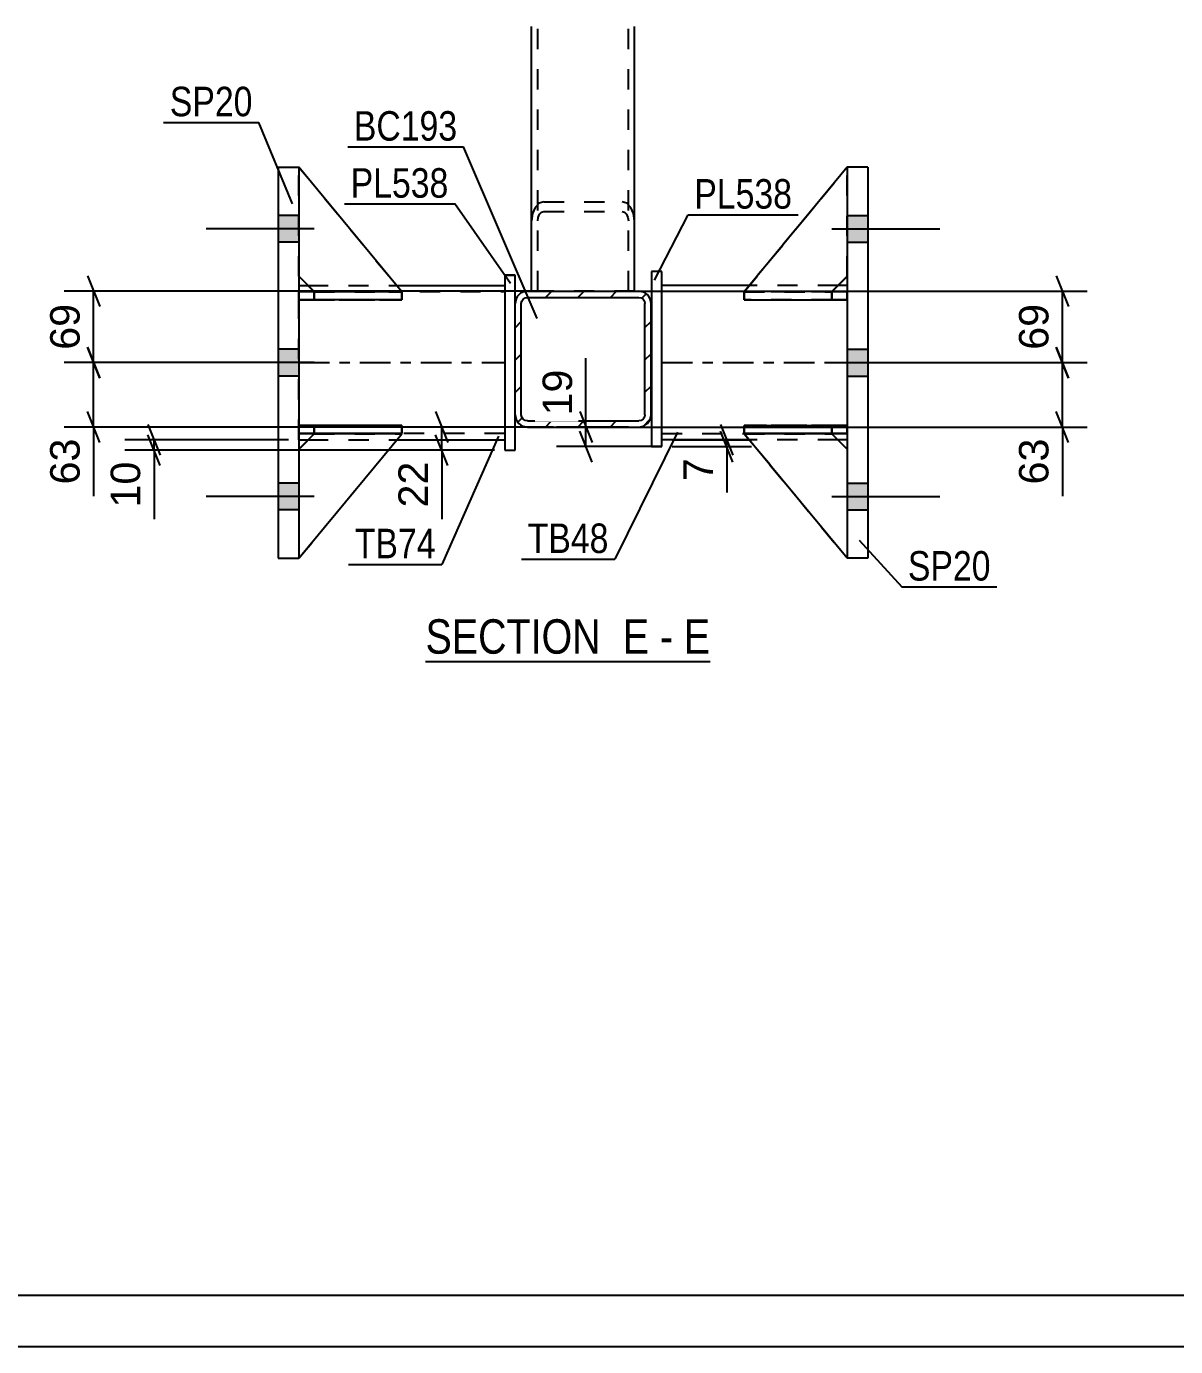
# Model space of a CAD drawing. Header units: millimetres. Extents: x -106 to 735, y -422 to 172.
# Drawn here: x 106.4 to 218, y -422.3 to -294 of the extents above; entities that cross this region are included whole.
import ezdxf

# ---------------------------------------------------------------- set-up
doc = ezdxf.new("R2010")
doc.units = ezdxf.units.MM
doc.linetypes.add('DXK_LINE_DOT2', pattern=[3.9198, 1.9599, -1.9599])
doc.linetypes.add('DXK_LINE_DOT3', pattern=[5.9187, 2.979, -0.9799, 0.9799, -0.9799])
doc.styles.add('Arial', font='ARIAL.TTF', dxfattribs={"height": 0.2})
doc.styles.add('Arial Narrow', font='ARIALN.TTF', dxfattribs={"height": 0.2})

# ---------------------------------------------------------------- blocks, each defined once
blk = doc.blocks.new('Unknown-717034374-1133')
at = {"color": 5, "linetype": 'Continuous'}
for p, q in [((-101.13, -417.26), (729.87, -417.26)), ((-106.13, -422.26), (734.87, -422.26))]:
    blk.add_line(p, q, dxfattribs=at)
blk = doc.blocks.new('Unknown-717034374-15 - 1629')
at = {"color": 6, "linetype": 'Continuous'}
blk.add_line((145.19, -355.71), (172.84, -355.71), dxfattribs=at)
at = {"color": 0, "linetype": 'Continuous'}
for points in [[(163.3, -354.96), (163.3, -351.46), (145.19, -351.46), (145.19, -354.96)], [(166.91, -354.96), (166.91, -351.46), (164.35, -351.46), (164.35, -354.96)], [(169.23, -354.96), (169.23, -351.46), (167.96, -351.46), (167.96, -354.96)], [(172.84, -354.96), (172.84, -351.46), (170.28, -351.46), (170.28, -354.96)]]:
    blk.add_wipeout(points, dxfattribs=at)
at = {"color": 7, "linetype": 'Continuous', "style": 'Arial Narrow'}
for s, p in [('SECTION ', (145.19, -354.96)), ('E', (164.35, -354.96)), ('E', (170.28, -354.96)), ('-', (167.96, -354.96))]:
    blk.add_text(s, height=3.34, dxfattribs=at).set_placement(p)
blk = doc.blocks.new('Part-717034374-1838 - 1629')
at = {"color": 7, "linetype": 'DXK_LINE_DOT2'}
for p, q in [((132.89, -318.3), (132.89, -307.69)), ((132.89, -307.69), (142.89, -319.8)), ((132.89, -307.69), (142.89, -319.8)), ((134.39, -319.8), (132.89, -318.3)), ((134.39, -319.8), (132.89, -318.3)), ((142.89, -319.8), (134.39, -319.8)), ((134.39, -319.8), (134.39, -319.8)), ((134.39, -319.8), (142.89, -319.8)), ((142.89, -319.8), (142.89, -319.8))]:
    blk.add_line(p, q, dxfattribs=at)
blk = doc.blocks.new('Part-717034374-1653 - 1629')
at = {"color": 2, "linetype": 'Continuous'}
for p, q in [((132.89, -319.19), (133.78, -319.19)), ((142.38, -319.19), (152.89, -319.19)), ((132.89, -334.19), (133.79, -334.19)), ((142.4, -334.19), (152.89, -334.19))]:
    blk.add_line(p, q, dxfattribs=at)
at = {"color": 7, "linetype": 'DXK_LINE_DOT2'}
for p, q in [((132.89, -334.19), (132.89, -319.19)), ((133.78, -319.19), (142.38, -319.19)), ((152.89, -319.19), (152.89, -334.19)), ((132.89, -319.79), (152.89, -319.79)), ((152.89, -333.59), (132.89, -333.59)), ((133.79, -334.19), (142.4, -334.19))]:
    blk.add_line(p, q, dxfattribs=at)
at = {"color": 7, "linetype": 'DXK_LINE_DOT3'}
blk.add_line((132.89, -326.69), (152.89, -326.69), dxfattribs=at)
blk = doc.blocks.new('Part-717034374-1637 - 1629')
at = {"color": 2, "linetype": 'Continuous'}
for p, q in [((176.15, -319.79), (176.14, -319.79)), ((176.14, -319.79), (176.14, -320.59)), ((186.14, -319.79), (177.38, -319.79)), ((186.14, -319.79), (186.14, -319.79)), ((186.14, -319.79), (186.14, -320.59)), ((176.14, -320.59), (186.14, -320.59))]:
    blk.add_line(p, q, dxfattribs=at)
at = {"color": 7, "linetype": 'DXK_LINE_DOT2'}
for p, q in [((177.38, -319.79), (176.15, -319.79)), ((184.64, -319.79), (176.15, -319.79)), ((184.64, -319.79), (186.14, -319.79)), ((184.64, -319.79), (184.64, -320.59)), ((186.14, -319.79), (186.14, -319.79)), ((176.14, -320.59), (184.64, -320.59)), ((184.64, -320.59), (186.14, -320.59))]:
    blk.add_line(p, q, dxfattribs=at)
blk = doc.blocks.new('Part-717034374-1668 - 1629')
at = {"color": 2, "linetype": 'Continuous'}
for p, q in [((188.14, -307.69), (186.14, -307.69)), ((186.14, -307.69), (186.14, -345.69)), ((188.14, -307.69), (188.14, -345.69)), ((188.14, -345.69), (186.14, -345.69))]:
    blk.add_line(p, q, dxfattribs=at)
blk = doc.blocks.new('Part-717034374-1827 - 1629')
at = {"color": 2, "linetype": 'Continuous'}
for p, q in [((134.39, -333.6), (132.89, -335.1)), ((132.89, -345.69), (142.89, -333.6)), ((142.89, -333.6), (134.39, -333.6)), ((134.39, -333.6), (134.39, -333.6)), ((142.89, -333.6), (142.89, -333.6))]:
    blk.add_line(p, q, dxfattribs=at)
at = {"color": 7, "linetype": 'DXK_LINE_DOT2'}
for p, q in [((132.89, -335.1), (134.39, -333.6)), ((132.89, -345.69), (142.89, -333.6)), ((134.39, -333.6), (142.89, -333.6)), ((132.89, -335.1), (132.89, -345.69))]:
    blk.add_line(p, q, dxfattribs=at)
blk = doc.blocks.new('Part-717034374-1636 - 1629')
at = {"color": 7, "linetype": 'DXK_LINE_DOT2'}
for p, q in [((176.14, -333.59), (176.14, -332.79)), ((176.14, -332.79), (184.64, -332.79)), ((186.14, -332.79), (176.14, -332.79)), ((184.64, -333.59), (184.64, -332.79)), ((184.64, -332.79), (186.14, -332.79)), ((186.14, -333.59), (186.14, -332.79)), ((186.14, -333.59), (186.14, -332.79)), ((186.14, -332.79), (186.14, -332.79)), ((184.64, -333.59), (176.14, -333.59)), ((176.14, -333.59), (186.14, -333.59)), ((186.14, -333.59), (184.64, -333.59)), ((186.14, -333.59), (186.14, -333.59))]:
    blk.add_line(p, q, dxfattribs=at)
blk = doc.blocks.new('Part-717034374-1638 - 1629')
at = {"color": 2, "linetype": 'Continuous'}
for p, q in [((176.14, -332.79), (186.14, -332.79)), ((176.14, -332.79), (176.14, -333.59)), ((186.14, -332.79), (186.14, -332.79)), ((186.14, -333.59), (186.14, -332.79)), ((186.14, -333.59), (176.14, -333.59))]:
    blk.add_line(p, q, dxfattribs=at)
at = {"color": 7, "linetype": 'DXK_LINE_DOT2'}
for p, q in [((184.64, -332.79), (176.14, -332.79)), ((186.14, -332.79), (184.64, -332.79)), ((184.64, -332.79), (184.64, -333.59)), ((186.14, -332.79), (186.14, -332.79)), ((176.14, -333.59), (184.64, -333.59)), ((184.64, -333.59), (186.14, -333.59))]:
    blk.add_line(p, q, dxfattribs=at)
blk = doc.blocks.new('Part-717034374-1802 - 1629')
at = {"color": 2, "linetype": 'Continuous'}
for p, q in [((168.14, -317.85), (167.14, -317.85)), ((167.14, -317.85), (167.14, -334.85)), ((168.14, -334.85), (168.14, -317.85)), ((167.14, -334.85), (168.14, -334.85))]:
    blk.add_line(p, q, dxfattribs=at)
at = {"color": 7, "linetype": 'DXK_LINE_DOT2'}
for p, q in [((168.14, -317.85), (167.14, -317.85)), ((168.14, -334.85), (167.14, -334.85))]:
    blk.add_line(p, q, dxfattribs=at)
blk = doc.blocks.new('Part-717034374-1834 - 1629')
at = {"color": 7, "linetype": 'DXK_LINE_DOT2'}
for p, q in [((132.89, -332.79), (134.38, -332.79)), ((142.88, -332.79), (132.89, -332.79)), ((132.89, -332.79), (132.89, -332.79)), ((132.89, -332.79), (132.89, -333.59)), ((132.89, -332.79), (132.89, -333.59)), ((134.38, -332.79), (142.88, -332.79)), ((134.38, -332.79), (134.38, -333.59)), ((142.88, -332.79), (142.88, -333.59)), ((134.38, -333.59), (132.89, -333.59)), ((132.89, -333.59), (142.88, -333.59)), ((132.89, -333.59), (132.89, -333.59)), ((142.88, -333.59), (134.38, -333.59))]:
    blk.add_line(p, q, dxfattribs=at)
blk = doc.blocks.new('Bolt-717034374-1871 - 1629')
at = {"linetype": 'Continuous'}
for points in [[(132.89, -314.99), (132.89, -312.39), (130.89, -312.39), (130.89, -314.99)], [(132.89, -314.99), (132.89, -312.39), (130.89, -312.39), (130.89, -314.99)], [(132.89, -314.99), (132.89, -312.39), (130.89, -312.39), (130.89, -314.99)], [(132.89, -327.99), (132.89, -325.39), (130.89, -325.39), (130.89, -327.99)], [(132.89, -327.99), (132.89, -325.39), (130.89, -325.39), (130.89, -327.99)], [(132.89, -340.99), (132.89, -338.39), (130.89, -338.39), (130.89, -340.99)], [(132.89, -340.99), (132.89, -338.39), (130.89, -338.39), (130.89, -340.99)], [(132.89, -340.99), (132.89, -338.39), (130.89, -338.39), (130.89, -340.99)]]:
    blk.add_hatch(color=1, dxfattribs=at).paths.add_polyline_path(points)
at = {"color": 1, "linetype": 'Continuous'}
for p, q in [((132.89, -312.39), (130.89, -312.39)), ((132.89, -312.39), (130.89, -312.39)), ((132.89, -312.39), (130.89, -312.39)), ((134.39, -313.69), (123.89, -313.69)), ((134.39, -313.69), (123.89, -313.69)), ((134.39, -313.69), (123.89, -313.69)), ((132.89, -314.99), (130.89, -314.99)), ((132.89, -314.99), (130.89, -314.99)), ((132.89, -314.99), (130.89, -314.99)), ((132.89, -325.39), (130.89, -325.39)), ((132.89, -325.39), (130.89, -325.39)), ((134.39, -326.69), (123.89, -326.69)), ((134.39, -326.69), (123.89, -326.69)), ((132.89, -327.99), (130.89, -327.99)), ((132.89, -327.99), (130.89, -327.99)), ((132.89, -338.39), (130.89, -338.39)), ((132.89, -338.39), (130.89, -338.39)), ((132.89, -338.39), (130.89, -338.39)), ((134.39, -339.69), (123.89, -339.69)), ((134.39, -339.69), (123.89, -339.69)), ((134.39, -339.69), (123.89, -339.69)), ((132.89, -340.99), (130.89, -340.99)), ((132.89, -340.99), (130.89, -340.99)), ((132.89, -340.99), (130.89, -340.99))]:
    blk.add_line(p, q, dxfattribs=at)
blk = doc.blocks.new('Part-717034374-1807 - 1629')
at = {"color": 2, "linetype": 'Continuous'}
for p, q in [((153.89, -318.19), (152.89, -318.19)), ((152.89, -318.19), (152.89, -335.19)), ((153.89, -320.95), (153.89, -318.19)), ((153.89, -335.19), (153.89, -331.75)), ((152.89, -335.19), (153.89, -335.19))]:
    blk.add_line(p, q, dxfattribs=at)
at = {"color": 7, "linetype": 'DXK_LINE_DOT2'}
for p, q in [((152.89, -318.19), (153.89, -318.19)), ((153.89, -331.75), (153.89, -320.95)), ((152.89, -335.19), (153.89, -335.19))]:
    blk.add_line(p, q, dxfattribs=at)
blk = doc.blocks.new('Part-717034374-1685 - 1629')
at = {"linetype": 'Continuous'}
h = blk.add_hatch(dxfattribs=at)
h.set_pattern_fill('', scale=0.7, style=0, pattern_type=0)
h.set_pattern_definition([(45, (166.3448, -332.8578), (-1.57154, 1.57154), [])])
h.paths.add_polyline_path([(165.89, -332.95), (166.34, -332.86), (166.73, -332.6), (166.99, -332.21), (167.09, -331.75), (167.09, -320.95), (166.99, -320.49), (166.73, -320.1), (166.34, -319.84), (165.89, -319.75), (155.09, -319.75), (154.63, -319.84), (154.24, -320.1), (153.98, -320.49), (153.89, -320.95), (153.89, -331.75), (153.98, -332.21), (154.24, -332.6), (154.63, -332.86), (155.09, -332.95)])
h.paths.add_polyline_path([(155.09, -332.35), (154.86, -332.3), (154.66, -332.17), (154.53, -331.98), (154.49, -331.75), (154.49, -320.95), (154.53, -320.72), (154.66, -320.52), (154.86, -320.39), (155.09, -320.35), (165.89, -320.35), (166.12, -320.39), (166.31, -320.52), (166.44, -320.72), (166.49, -320.95), (166.49, -331.75), (166.44, -331.98), (166.31, -332.17), (166.12, -332.3), (165.89, -332.35)])
at = {"color": 2, "linetype": 'Continuous'}
for p, q in [((153.98, -320.49), (153.89, -320.95)), ((154.53, -320.72), (154.66, -320.52)), ((155.09, -319.75), (154.63, -319.84)), ((154.66, -320.52), (154.86, -320.39)), ((154.86, -320.39), (155.09, -320.35)), ((155.09, -319.75), (165.89, -319.75)), ((155.09, -320.35), (165.89, -320.35)), ((166.34, -319.84), (165.89, -319.75)), ((165.89, -320.35), (166.12, -320.39)), ((166.12, -320.39), (166.31, -320.52)), ((166.31, -320.52), (166.44, -320.72)), ((167.09, -320.95), (166.99, -320.49)), ((153.89, -331.75), (153.89, -320.95)), ((154.49, -320.95), (154.53, -320.72)), ((154.49, -331.75), (154.49, -320.95)), ((166.44, -320.72), (166.49, -320.95)), ((166.49, -331.75), (166.49, -320.95)), ((167.09, -331.75), (167.09, -320.95)), ((153.89, -331.75), (153.98, -332.21)), ((154.53, -331.98), (154.49, -331.75)), ((154.66, -332.17), (154.53, -331.98)), ((166.44, -331.98), (166.31, -332.17)), ((166.49, -331.75), (166.44, -331.98)), ((166.99, -332.21), (167.09, -331.75)), ((154.63, -332.86), (155.09, -332.95)), ((154.86, -332.3), (154.66, -332.17)), ((155.09, -332.35), (154.86, -332.3)), ((155.09, -332.35), (165.89, -332.35)), ((155.09, -332.95), (165.89, -332.95)), ((166.12, -332.3), (165.89, -332.35)), ((165.89, -332.95), (166.34, -332.86)), ((166.31, -332.17), (166.12, -332.3))]:
    blk.add_line(p, q, dxfattribs=at)
for centre, start, end in [((155.09, -320.95), 112.5, 157.5), ((165.89, -320.95), 22.5, 67.5), ((155.09, -331.75), 202.5, 247.5), ((165.89, -331.75), 292.5, 337.5)]:
    blk.add_arc(centre, 1.2, start, end, dxfattribs=at)
blk = doc.blocks.new('Part-717034374-1704 - 1629')
at = {"color": 7, "linetype": 'DXK_LINE_DOT2'}
for p, q in [((176.14, -333.6), (184.64, -333.6)), ((186.14, -345.69), (176.14, -333.6)), ((176.14, -333.6), (176.14, -333.6)), ((184.64, -333.6), (176.14, -333.6)), ((176.14, -333.6), (186.14, -345.69)), ((184.64, -333.6), (186.14, -335.1)), ((184.64, -333.6), (184.64, -333.6)), ((186.14, -335.1), (184.64, -333.6)), ((186.14, -335.1), (186.14, -345.69))]:
    blk.add_line(p, q, dxfattribs=at)
blk = doc.blocks.new('Part-717034374-1707 - 1629')
at = {"color": 2, "linetype": 'Continuous'}
for p, q in [((186.14, -307.69), (176.14, -319.8)), ((186.14, -307.69), (186.14, -307.69)), ((186.14, -307.69), (186.14, -307.69)), ((184.65, -319.79), (186.14, -318.3)), ((177.38, -319.8), (176.14, -319.8)), ((176.14, -319.8), (176.14, -319.8))]:
    blk.add_line(p, q, dxfattribs=at)
at = {"color": 7, "linetype": 'DXK_LINE_DOT2'}
for p, q in [((186.14, -307.69), (176.14, -319.8)), ((186.14, -318.3), (186.14, -307.69)), ((184.64, -319.8), (186.14, -318.3)), ((184.64, -319.8), (176.14, -319.8)), ((184.64, -319.8), (177.38, -319.8)), ((184.64, -319.8), (184.65, -319.79)), ((184.64, -319.8), (184.64, -319.8))]:
    blk.add_line(p, q, dxfattribs=at)
blk = doc.blocks.new('Part-717034374-1710 - 1629')
at = {"color": 7, "linetype": 'DXK_LINE_DOT2'}
for p, q in [((186.14, -307.69), (176.14, -319.8)), ((176.14, -319.8), (186.14, -307.69)), ((186.14, -318.3), (186.14, -307.69)), ((184.64, -319.8), (186.14, -318.3)), ((184.64, -319.8), (186.14, -318.3)), ((176.14, -319.8), (184.64, -319.8)), ((176.14, -319.8), (176.14, -319.8)), ((184.64, -319.8), (176.14, -319.8)), ((184.64, -319.8), (184.64, -319.8))]:
    blk.add_line(p, q, dxfattribs=at)
blk = doc.blocks.new('Part-717034374-1824 - 1629')
at = {"color": 7, "linetype": 'DXK_LINE_DOT2'}
for p, q in [((134.39, -333.6), (132.89, -335.1)), ((132.89, -345.69), (142.89, -333.6)), ((132.89, -335.1), (134.39, -333.6)), ((132.89, -345.69), (142.89, -333.6)), ((142.89, -333.6), (134.39, -333.6)), ((134.39, -333.6), (134.39, -333.6)), ((134.39, -333.6), (142.89, -333.6)), ((142.89, -333.6), (142.89, -333.6)), ((132.89, -335.1), (132.89, -345.69))]:
    blk.add_line(p, q, dxfattribs=at)
blk = doc.blocks.new('Part-717034374-1711 - 1629')
at = {"color": 7, "linetype": 'DXK_LINE_DOT2'}
for p, q in [((176.14, -320.59), (176.14, -319.79)), ((176.14, -319.79), (184.64, -319.79)), ((186.14, -319.79), (176.14, -319.79)), ((184.64, -320.59), (184.64, -319.79)), ((184.64, -319.79), (186.14, -319.79)), ((186.14, -320.59), (186.14, -319.79)), ((186.14, -320.59), (186.14, -319.79)), ((186.14, -319.79), (186.14, -319.79)), ((184.64, -320.59), (176.14, -320.59)), ((176.14, -320.59), (186.14, -320.59)), ((186.14, -320.59), (184.64, -320.59)), ((186.14, -320.59), (186.14, -320.59))]:
    blk.add_line(p, q, dxfattribs=at)
blk = doc.blocks.new('Part-717034374-1832 - 1629')
at = {"color": 2, "linetype": 'Continuous'}
for p, q in [((132.88, -333.59), (132.88, -332.79)), ((142.88, -332.79), (132.88, -332.79)), ((142.88, -333.59), (142.88, -332.79)), ((142.88, -333.59), (132.88, -333.59)), ((132.88, -333.59), (132.88, -333.59))]:
    blk.add_line(p, q, dxfattribs=at)
at = {"color": 7, "linetype": 'DXK_LINE_DOT2'}
for p, q in [((134.38, -332.79), (132.88, -332.79)), ((134.38, -333.59), (134.38, -332.79)), ((142.88, -332.79), (134.38, -332.79)), ((132.88, -333.59), (134.38, -333.59)), ((134.38, -333.59), (142.88, -333.59))]:
    blk.add_line(p, q, dxfattribs=at)
blk = doc.blocks.new('Part-717034374-1787 - 1629')
at = {"color": 2, "linetype": 'Continuous'}
for p, q in [((176.64, -319.19), (168.14, -319.19)), ((186.14, -319.19), (185.24, -319.19)), ((176.63, -334.19), (168.14, -334.19)), ((186.14, -334.19), (185.23, -334.19))]:
    blk.add_line(p, q, dxfattribs=at)
at = {"color": 7, "linetype": 'DXK_LINE_DOT2'}
for p, q in [((168.14, -334.19), (168.14, -319.19)), ((185.24, -319.19), (176.64, -319.19)), ((186.14, -319.19), (186.14, -334.19)), ((186.14, -319.79), (168.14, -319.79)), ((168.14, -333.59), (186.14, -333.59)), ((185.23, -334.19), (176.63, -334.19))]:
    blk.add_line(p, q, dxfattribs=at)
at = {"color": 7, "linetype": 'DXK_LINE_DOT3'}
blk.add_line((168.14, -326.69), (186.14, -326.69), dxfattribs=at)
blk = doc.blocks.new('Part-717034374-1816 - 1629')
at = {"color": 2, "linetype": 'Continuous'}
for p, q in [((176.14, -333.6), (176.14, -333.6)), ((184.64, -333.6), (176.14, -333.6)), ((186.14, -345.69), (176.14, -333.6)), ((184.64, -333.6), (184.64, -333.6)), ((184.64, -333.6), (186.14, -335.1))]:
    blk.add_line(p, q, dxfattribs=at)
at = {"color": 7, "linetype": 'DXK_LINE_DOT2'}
for p, q in [((176.14, -333.6), (184.64, -333.6)), ((186.14, -345.69), (176.14, -333.6)), ((184.64, -333.6), (186.14, -335.1)), ((186.14, -335.1), (186.14, -345.69))]:
    blk.add_line(p, q, dxfattribs=at)
blk = doc.blocks.new('Bolt-717034374-1820 - 1629')
at = {"linetype": 'Continuous'}
for points in [[(188.14, -314.99), (188.14, -312.39), (186.14, -312.39), (186.14, -314.99)], [(188.14, -314.99), (188.14, -312.39), (186.14, -312.39), (186.14, -314.99)], [(188.14, -314.99), (188.14, -312.39), (186.14, -312.39), (186.14, -314.99)], [(188.14, -327.99), (188.14, -325.39), (186.14, -325.39), (186.14, -327.99)], [(188.14, -327.99), (188.14, -325.39), (186.14, -325.39), (186.14, -327.99)], [(188.14, -340.99), (188.14, -338.39), (186.14, -338.39), (186.14, -340.99)], [(188.14, -340.99), (188.14, -338.39), (186.14, -338.39), (186.14, -340.99)], [(188.14, -340.99), (188.14, -338.39), (186.14, -338.39), (186.14, -340.99)]]:
    blk.add_hatch(color=1, dxfattribs=at).paths.add_polyline_path(points)
at = {"color": 1, "linetype": 'Continuous'}
for p, q in [((186.14, -312.39), (188.14, -312.39)), ((186.14, -312.39), (188.14, -312.39)), ((186.14, -312.39), (188.14, -312.39)), ((184.64, -313.69), (195.14, -313.69)), ((184.64, -313.69), (195.14, -313.69)), ((184.64, -313.69), (195.14, -313.69)), ((186.14, -314.99), (188.14, -314.99)), ((186.14, -314.99), (188.14, -314.99)), ((186.14, -314.99), (188.14, -314.99)), ((186.14, -325.39), (188.14, -325.39)), ((186.14, -325.39), (188.14, -325.39)), ((184.64, -326.69), (195.14, -326.69)), ((184.64, -326.69), (195.14, -326.69)), ((186.14, -327.99), (188.14, -327.99)), ((186.14, -327.99), (188.14, -327.99)), ((186.14, -338.39), (188.14, -338.39)), ((186.14, -338.39), (188.14, -338.39)), ((186.14, -338.39), (188.14, -338.39)), ((184.64, -339.69), (195.14, -339.69)), ((184.64, -339.69), (195.14, -339.69)), ((184.64, -339.69), (195.14, -339.69)), ((186.14, -340.99), (188.14, -340.99)), ((186.14, -340.99), (188.14, -340.99)), ((186.14, -340.99), (188.14, -340.99))]:
    blk.add_line(p, q, dxfattribs=at)
blk = doc.blocks.new('Part-717034374-1829 - 1629')
at = {"color": 2, "linetype": 'Continuous'}
for p, q in [((155.49, -319.75), (155.49, -294.03)), ((165.49, -319.75), (165.49, -294.03))]:
    blk.add_line(p, q, dxfattribs=at)
at = {"color": 7, "linetype": 'DXK_LINE_DOT2'}
for p, q in [((156.09, -319.75), (156.09, -294.03)), ((164.89, -319.75), (164.89, -294.03)), ((165.49, -319.75), (155.49, -319.75))]:
    blk.add_line(p, q, dxfattribs=at)
blk = doc.blocks.new('Part-717034374-1833 - 1629')
at = {"color": 2, "linetype": 'Continuous'}
for p, q in [((132.88, -320.59), (132.88, -319.79)), ((132.88, -319.79), (141.64, -319.79)), ((142.88, -320.59), (142.88, -319.79)), ((142.88, -319.79), (142.88, -319.79)), ((142.88, -320.59), (132.88, -320.59)), ((132.88, -320.59), (132.88, -320.59))]:
    blk.add_line(p, q, dxfattribs=at)
at = {"color": 7, "linetype": 'DXK_LINE_DOT2'}
for p, q in [((134.38, -319.79), (132.88, -319.79)), ((134.38, -320.59), (134.38, -319.79)), ((134.38, -319.79), (142.88, -319.79)), ((132.88, -320.59), (134.38, -320.59)), ((134.38, -320.59), (142.88, -320.59))]:
    blk.add_line(p, q, dxfattribs=at)
blk = doc.blocks.new('Part-717034374-1835 - 1629')
at = {"color": 7, "linetype": 'DXK_LINE_DOT2'}
for p, q in [((132.89, -319.79), (134.38, -319.79)), ((142.65, -319.79), (132.89, -319.79)), ((132.89, -319.79), (132.89, -319.79)), ((132.89, -319.79), (132.89, -320.59)), ((132.89, -319.79), (132.89, -320.59)), ((134.38, -319.79), (142.88, -319.79)), ((134.38, -319.79), (134.38, -320.59)), ((142.88, -319.79), (142.88, -320.59)), ((134.38, -320.59), (132.89, -320.59)), ((132.89, -320.59), (142.88, -320.59)), ((132.89, -320.59), (132.89, -320.59)), ((142.88, -320.59), (134.38, -320.59))]:
    blk.add_line(p, q, dxfattribs=at)
blk = doc.blocks.new('Part-717034374-1841 - 1629')
at = {"color": 2, "linetype": 'Continuous'}
for p, q in [((132.89, -307.69), (132.89, -307.69)), ((132.89, -307.69), (132.89, -307.69)), ((142.89, -319.8), (132.89, -307.69)), ((134.38, -319.79), (132.89, -318.3)), ((141.64, -319.8), (142.89, -319.8)), ((142.89, -319.8), (142.89, -319.8))]:
    blk.add_line(p, q, dxfattribs=at)
at = {"color": 7, "linetype": 'DXK_LINE_DOT2'}
for p, q in [((132.89, -318.3), (132.89, -307.69)), ((132.89, -307.69), (142.89, -319.8)), ((134.39, -319.8), (132.89, -318.3)), ((134.39, -319.8), (134.38, -319.79)), ((142.89, -319.8), (134.39, -319.8)), ((134.39, -319.8), (134.39, -319.8)), ((134.39, -319.8), (141.64, -319.8))]:
    blk.add_line(p, q, dxfattribs=at)
blk = doc.blocks.new('Part-717034374-1851 - 1629')
at = {"color": 2, "linetype": 'Continuous'}
for p, q in [((130.89, -307.69), (132.89, -307.69)), ((130.89, -307.69), (130.89, -345.69)), ((132.89, -307.69), (132.89, -345.69)), ((130.89, -345.69), (132.89, -345.69))]:
    blk.add_line(p, q, dxfattribs=at)
blk = doc.blocks.new('Part-717034374-1856 - 1629')
at = {"color": 7, "linetype": 'DXK_LINE_DOT2'}
for p, q in [((155.49, -319.75), (155.49, -294.03)), ((156.09, -319.75), (156.09, -294.03)), ((164.89, -319.75), (164.89, -294.03)), ((165.49, -319.75), (165.49, -294.03)), ((156.23, -311.21), (155.84, -311.62)), ((156.69, -311.07), (156.23, -311.21)), ((156.69, -311.07), (164.29, -311.07)), ((164.74, -311.21), (164.29, -311.07)), ((165.13, -311.62), (164.74, -311.21)), ((155.58, -312.22), (155.49, -312.93)), ((155.84, -311.62), (155.58, -312.22)), ((156.09, -312.93), (156.13, -312.58)), ((156.13, -312.58), (156.26, -312.28)), ((156.26, -312.28), (156.46, -312.07)), ((156.46, -312.07), (156.69, -312)), ((156.69, -312), (164.29, -312)), ((164.29, -312), (164.52, -312.07)), ((164.52, -312.07), (164.71, -312.28)), ((164.71, -312.28), (164.84, -312.58)), ((164.84, -312.58), (164.89, -312.93)), ((165.39, -312.22), (165.13, -311.62)), ((165.49, -312.93), (165.39, -312.22)), ((155.49, -319.75), (165.49, -319.75))]:
    blk.add_line(p, q, dxfattribs=at)
blk = doc.blocks.new('StraightDimension-717034374-1930 - 1629')
at = {"color": 7, "linetype": 'Continuous'}
for p, q in [((206.43, -318.25), (207.63, -321.25)), ((165.71, -319.75), (209.43, -319.75)), ((207.03, -326.69), (207.03, -319.75)), ((207.63, -328.19), (206.43, -325.19)), ((189.14, -326.69), (209.43, -326.69))]:
    blk.add_line(p, q, dxfattribs=at)
at = {"color": 0}
blk.add_wipeout([(206.28, -320.4), (202.08, -320.4), (202.08, -326.04), (206.28, -326.04)], dxfattribs=at)
at = {"color": 3, "style": 'Arial'}
blk.add_text('69', height=2.865, rotation=90.0002, dxfattribs=at).set_placement((205.68, -325.44))
blk = doc.blocks.new('StraightDimension-717034374-1962 - 1629')
at = {"color": 7, "linetype": 'Continuous'}
for p, q in [((112.35, -325.19), (113.55, -328.19)), ((129.89, -326.69), (110.1, -326.69)), ((112.95, -332.95), (112.95, -326.69)), ((113.55, -334.45), (112.35, -331.45)), ((157.62, -332.95), (110.1, -332.95)), ((112.95, -332.95), (112.95, -339.65)), ((112.95, -332.95), (112.95, -339.65))]:
    blk.add_line(p, q, dxfattribs=at)
at = {"color": 0}
blk.add_wipeout([(112.2, -333.47), (108, -333.47), (108, -339.12), (112.2, -339.12)], dxfattribs=at)
at = {"color": 3, "style": 'Arial'}
blk.add_text('63', height=2.865, rotation=90.0002, dxfattribs=at).set_placement((111.6, -338.52))
blk = doc.blocks.new('StraightDimension-717034374-1975 - 1629')
at = {"color": 7, "linetype": 'Continuous'}
for p, q in [((112.35, -318.25), (113.55, -321.25)), ((156.13, -319.75), (110.1, -319.75)), ((112.95, -326.69), (112.95, -319.75)), ((113.55, -328.19), (112.35, -325.19)), ((129.89, -326.69), (110.1, -326.69))]:
    blk.add_line(p, q, dxfattribs=at)
at = {"color": 0}
blk.add_wipeout([(112.2, -320.4), (108, -320.4), (108, -326.04), (112.2, -326.04)], dxfattribs=at)
at = {"color": 3, "style": 'Arial'}
blk.add_text('69', height=2.865, rotation=90.0002, dxfattribs=at).set_placement((111.6, -325.44))
blk = doc.blocks.new('StraightDimension-717034374-1990 - 1629')
at = {"color": 7, "linetype": 'Continuous'}
for p, q in [((118.23, -332.69), (119.43, -335.69)), ((131.89, -334.19), (115.98, -334.19)), ((119.43, -336.69), (118.23, -333.69)), ((118.83, -335.19), (118.83, -334.19)), ((151.89, -335.19), (115.98, -335.19)), ((118.83, -335.19), (118.83, -341.88)), ((118.83, -335.19), (118.83, -341.88))]:
    blk.add_line(p, q, dxfattribs=at)
at = {"color": 0}
blk.add_wipeout([(118.08, -335.71), (113.88, -335.71), (113.88, -341.36), (118.08, -341.36)], dxfattribs=at)
at = {"color": 3, "style": 'Arial'}
blk.add_text('10', height=2.865, rotation=90.0002, dxfattribs=at).set_placement((117.48, -340.76))
blk = doc.blocks.new('StraightDimension-717034374-1948 - 1629')
at = {"color": 7, "linetype": 'Continuous'}
for p, q in [((206.43, -325.19), (207.63, -328.19)), ((189.14, -326.69), (209.43, -326.69)), ((207.03, -332.95), (207.03, -326.69)), ((207.63, -334.45), (206.43, -331.45)), ((165.71, -332.95), (209.43, -332.95)), ((207.03, -332.95), (207.03, -339.65)), ((207.03, -332.95), (207.03, -339.65))]:
    blk.add_line(p, q, dxfattribs=at)
at = {"color": 0}
blk.add_wipeout([(206.28, -333.47), (202.08, -333.47), (202.08, -339.12), (206.28, -339.12)], dxfattribs=at)
at = {"color": 3, "style": 'Arial'}
blk.add_text('63', height=2.865, rotation=90.0002, dxfattribs=at).set_placement((205.68, -338.52))
blk = doc.blocks.new('StraightDimension-717034374-2020 - 1629')
at = {"color": 7, "linetype": 'Continuous'}
for p, q in [((173.84, -332.69), (175.04, -335.69)), ((175.04, -336.35), (173.84, -333.35)), ((169.14, -334.19), (176.84, -334.19)), ((174.44, -334.85), (174.44, -334.19)), ((169.14, -334.85), (176.84, -334.85)), ((174.44, -334.85), (174.44, -339.32)), ((174.44, -334.85), (174.44, -339.32))]:
    blk.add_line(p, q, dxfattribs=at)
at = {"color": 0}
blk.add_wipeout([(173.69, -335.37), (169.49, -335.37), (169.49, -338.8), (173.69, -338.8)], dxfattribs=at)
at = {"color": 3, "style": 'Arial'}
blk.add_text('7', height=2.87, rotation=90.0002, dxfattribs=at).set_placement((173.09, -338.2))
blk = doc.blocks.new('StraightDimension-717034374-2031 - 1629')
at = {"color": 7, "linetype": 'Continuous'}
for p, q in [((146.17, -331.45), (147.37, -334.45)), ((155.47, -332.95), (143.92, -332.95)), ((146.77, -335.19), (146.77, -332.95)), ((147.37, -336.69), (146.17, -333.69)), ((151.89, -335.19), (143.92, -335.19)), ((146.77, -335.19), (146.77, -341.88)), ((146.77, -335.19), (146.77, -341.88))]:
    blk.add_line(p, q, dxfattribs=at)
at = {"color": 0}
blk.add_wipeout([(146.02, -335.71), (141.82, -335.71), (141.82, -341.36), (146.02, -341.36)], dxfattribs=at)
at = {"color": 3, "style": 'Arial'}
blk.add_text('22', height=2.865, rotation=90.0002, dxfattribs=at).set_placement((145.42, -340.76))
blk = doc.blocks.new('StraightDimension-717034374-45987 - 1629')
at = {"color": 7, "linetype": 'Continuous'}
for p, q in [((160.77, -332.95), (160.77, -326.25)), ((160.77, -332.95), (160.77, -326.25)), ((160.17, -331.45), (161.37, -334.45)), ((164.89, -332.95), (157.92, -332.95)), ((161.37, -336.35), (160.17, -333.35)), ((160.77, -334.85), (160.77, -332.95)), ((167.14, -334.85), (157.92, -334.85))]:
    blk.add_line(p, q, dxfattribs=at)
at = {"color": 0}
blk.add_wipeout([(160.02, -326.78), (155.82, -326.78), (155.82, -332.42), (160.02, -332.42)], dxfattribs=at)
at = {"color": 3, "style": 'Arial'}
blk.add_text('19', height=2.865, rotation=90.0002, dxfattribs=at).set_placement((159.42, -331.82))
blk = doc.blocks.new('Mark-717034374-1681 - 1629')
at = {"color": 0}
blk.add_wipeout([(148.28, -305.13), (148.28, -302.13), (138.23, -302.13), (138.23, -305.13)], dxfattribs=at)
blk.add_wipeout([(148.28, -305.13), (148.28, -302.13), (138.23, -302.13), (138.23, -305.13)], dxfattribs=at)
at = {"color": 30, "linetype": 'Continuous'}
for p in [(137.63, -305.73), (156.02, -322.39)]:
    blk.add_line(p, (148.88, -305.73), dxfattribs=at)
at = {"color": 3, "style": 'Arial Narrow'}
blk.add_text('BC193', height=2.863, dxfattribs=at).set_placement((138.23, -305.13))
blk = doc.blocks.new('Mark-717034374-1649 - 1629')
at = {"color": 0}
blk.add_wipeout([(146.17, -345.69), (146.17, -342.69), (138.32, -342.69), (138.32, -345.69)], dxfattribs=at)
blk.add_wipeout([(146.17, -345.69), (146.17, -342.69), (138.32, -342.69), (138.32, -345.69)], dxfattribs=at)
at = {"color": 30, "linetype": 'Continuous'}
for p in [(152.29, -333.83), (137.72, -346.29)]:
    blk.add_line(p, (146.77, -346.29), dxfattribs=at)
at = {"color": 3, "style": 'Arial Narrow'}
blk.add_text('TB74', height=2.863, dxfattribs=at).set_placement((138.32, -345.69))
blk = doc.blocks.new('Mark-717034374-1664 - 1629')
at = {"color": 0}
blk.add_wipeout([(200.07, -347.86), (200.07, -344.86), (192.03, -344.86), (192.03, -347.86)], dxfattribs=at)
blk.add_wipeout([(200.07, -347.86), (200.07, -344.86), (192.03, -344.86), (192.03, -347.86)], dxfattribs=at)
at = {"color": 30, "linetype": 'Continuous'}
for p, q in [((187.3, -343.92), (191.43, -348.46)), ((191.43, -348.46), (200.67, -348.46))]:
    blk.add_line(p, q, dxfattribs=at)
at = {"color": 3, "style": 'Arial Narrow'}
blk.add_text('SP20', height=2.863, dxfattribs=at).set_placement((192.03, -347.86))
blk = doc.blocks.new('Mark-717034374-1847 - 1629')
at = {"color": 0}
blk.add_wipeout([(128.39, -302.76), (128.39, -299.76), (120.36, -299.76), (120.36, -302.76)], dxfattribs=at)
blk.add_wipeout([(128.39, -302.76), (128.39, -299.76), (120.36, -299.76), (120.36, -302.76)], dxfattribs=at)
at = {"color": 30, "linetype": 'Continuous'}
for p in [(119.76, -303.36), (132.27, -311.27)]:
    blk.add_line(p, (128.99, -303.36), dxfattribs=at)
at = {"color": 3, "style": 'Arial Narrow'}
blk.add_text('SP20', height=2.863, dxfattribs=at).set_placement((120.36, -302.76))
blk = doc.blocks.new('Mark-717034374-1783 - 1629')
at = {"color": 0}
blk.add_wipeout([(162.96, -345.18), (162.96, -342.18), (155.11, -342.18), (155.11, -345.18)], dxfattribs=at)
blk.add_wipeout([(162.96, -345.18), (162.96, -342.18), (155.11, -342.18), (155.11, -345.18)], dxfattribs=at)
at = {"color": 30, "linetype": 'Continuous'}
for p in [(169.66, -333.44), (154.51, -345.78)]:
    blk.add_line(p, (163.56, -345.78), dxfattribs=at)
at = {"color": 3, "style": 'Arial Narrow'}
blk.add_text('TB48', height=2.863, dxfattribs=at).set_placement((155.11, -345.18))
blk = doc.blocks.new('Mark-717034374-1798 - 1629')
at = {"color": 0}
blk.add_wipeout([(180.79, -311.73), (180.79, -308.73), (171.29, -308.73), (171.29, -311.73)], dxfattribs=at)
blk.add_wipeout([(180.79, -311.73), (180.79, -308.73), (171.29, -308.73), (171.29, -311.73)], dxfattribs=at)
at = {"color": 30, "linetype": 'Continuous'}
for p, q in [((167.41, -318.67), (170.69, -312.33)), ((170.69, -312.33), (181.39, -312.33))]:
    blk.add_line(p, q, dxfattribs=at)
at = {"color": 3, "style": 'Arial Narrow'}
blk.add_text('PL538', height=2.863, dxfattribs=at).set_placement((171.29, -311.73))
blk = doc.blocks.new('Mark-717034374-1803 - 1629')
at = {"color": 0}
blk.add_wipeout([(147.42, -310.67), (147.42, -307.67), (137.92, -307.67), (137.92, -310.67)], dxfattribs=at)
blk.add_wipeout([(147.42, -310.67), (147.42, -307.67), (137.92, -307.67), (137.92, -310.67)], dxfattribs=at)
at = {"color": 30, "linetype": 'Continuous'}
for p in [(137.32, -311.27), (153.44, -319.01)]:
    blk.add_line(p, (148.02, -311.27), dxfattribs=at)
at = {"color": 3, "style": 'Arial Narrow'}
blk.add_text('PL538', height=2.863, dxfattribs=at).set_placement((137.92, -310.67))

msp = doc.modelspace()

# ---------------------------------------------------------------- block references
for name in ['Unknown-717034374-1133', 'Part-717034374-1829 - 1629', 'Part-717034374-1856 - 1629', 'Part-717034374-1851 - 1629', 'Part-717034374-1838 - 1629', 'Part-717034374-1841 - 1629', 'Part-717034374-1707 - 1629', 'Part-717034374-1710 - 1629', 'Part-717034374-1668 - 1629', 'Bolt-717034374-1871 - 1629', 'Bolt-717034374-1820 - 1629', 'Part-717034374-1802 - 1629', 'Part-717034374-1653 - 1629', 'Part-717034374-1807 - 1629', 'Part-717034374-1787 - 1629', 'Part-717034374-1833 - 1629', 'Part-717034374-1835 - 1629', 'Part-717034374-1685 - 1629', 'Part-717034374-1637 - 1629', 'Part-717034374-1711 - 1629', 'Part-717034374-1832 - 1629', 'Part-717034374-1834 - 1629', 'Part-717034374-1636 - 1629', 'Part-717034374-1638 - 1629', 'Part-717034374-1827 - 1629', 'Part-717034374-1824 - 1629', 'Part-717034374-1704 - 1629', 'Part-717034374-1816 - 1629']:
    msp.add_blockref(name, (0, 0))

# ---------------------------------------------------------------- next in the draw order: block references
for name in ['Mark-717034374-1847 - 1629', 'StraightDimension-717034374-1930 - 1629', 'StraightDimension-717034374-1962 - 1629', 'Mark-717034374-1664 - 1629', 'Unknown-717034374-15 - 1629']:
    msp.add_blockref(name, (0, 0))

# ---------------------------------------------------------------- next in the draw order: block references
for name in ['Mark-717034374-1798 - 1629', 'StraightDimension-717034374-1975 - 1629', 'StraightDimension-717034374-1948 - 1629', 'StraightDimension-717034374-1990 - 1629']:
    msp.add_blockref(name, (0, 0))

# ---------------------------------------------------------------- next in the draw order: block references
for name in ['Mark-717034374-1681 - 1629', 'StraightDimension-717034374-2031 - 1629', 'StraightDimension-717034374-2020 - 1629']:
    msp.add_blockref(name, (0, 0))

# ---------------------------------------------------------------- next in the draw order: block references
for name in ['Mark-717034374-1803 - 1629', 'StraightDimension-717034374-45987 - 1629', 'Mark-717034374-1649 - 1629']:
    msp.add_blockref(name, (0, 0))

# ---------------------------------------------------------------- next in the draw order: block references
msp.add_blockref('Mark-717034374-1783 - 1629', (0, 0))

doc.saveas('drawing.dxf')
